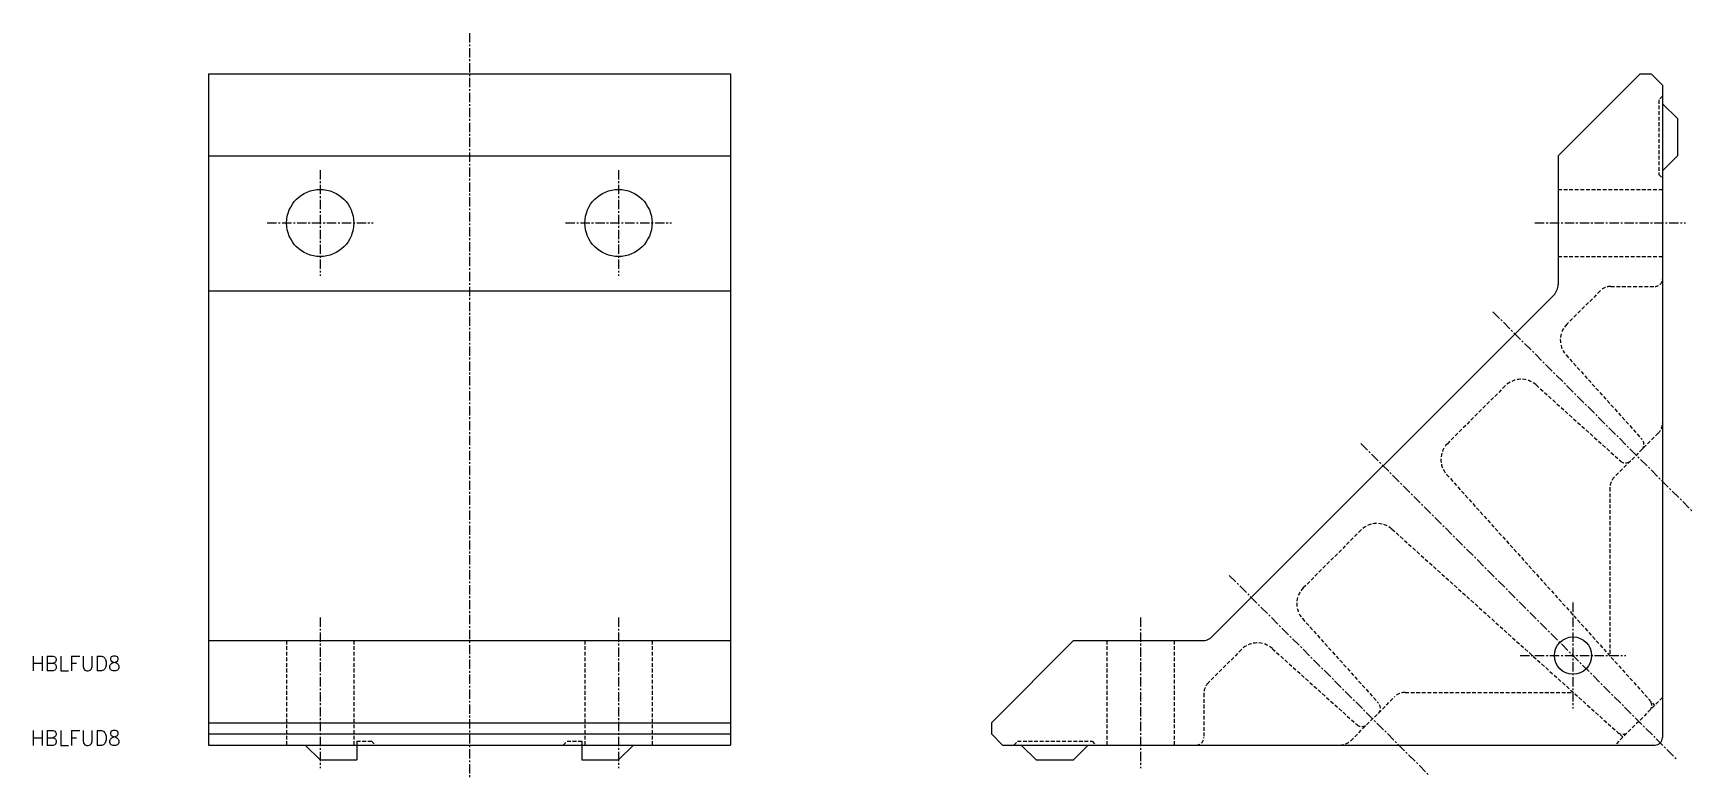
# Model space of a CAD drawing. Extents: x -58 to 164, y -65 to 35.
import ezdxf

# ---------------------------------------------------------------- set-up
doc = ezdxf.new("R2010")
doc.units = 0
doc.linetypes.add('CENTER', pattern=[2, 1.25, -0.25, 0.25, -0.25])
doc.linetypes.add('DASHED', pattern=[0.75, 0.5, -0.25])
doc.layers.get('0').update_dxf_attribs({"linetype": 'CONTINUOUS'})
doc.layers.add('CENTER', color=1, linetype='CENTER')
doc.styles.get("Standard").update_dxf_attribs({"font": 'txt.shx', "bigfont": 'bigfont.shx'})

msp = doc.modelspace()

# ---------------------------------------------------------------- linework, layer by layer
at = {"color": 7, "linetype": 'CONTINUOUS'}
for p, q in [((-35, 29.09), (-35, -60.91)), ((-35, 29.09), (35, 29.09)), ((35, 29.09), (35, -60.91)), ((157, 29.09), (146, 18.09)), ((157, 29.09), (158.5, 29.09)), ((158.5, 29.09), (160, 27.59)), ((160, 27.59), (160, -59.91)), ((160, 25.09), (162, 23.09)), ((162, 23.09), (162, 18.09)), ((-35, 18.09), (35, 18.09)), ((146, 18.09), (146, 0.83)), ((162, 18.09), (160, 16.09)), ((-35, 0), (35, 0)), ((145.41, -0.59), (99.67, -46.33)), ((-35, -46.91), (35, -46.91)), ((70, -57.91), (81, -46.91)), ((81, -46.91), (98.26, -46.91)), ((-35, -57.91), (35, -57.91)), ((-35, -59.41), (35, -59.41)), ((70, -57.91), (70, -59.41)), ((70, -59.41), (71.5, -60.91)), ((-35, -60.91), (35, -60.91)), ((-22, -60.91), (-20, -62.91)), ((-15.1, -60.91), (-15.1, -62.91)), ((15.1, -60.91), (15.1, -62.91)), ((20, -62.91), (22, -60.91)), ((71.5, -60.91), (159, -60.91)), ((74, -60.91), (76, -62.91)), ((81, -62.91), (83, -60.91)), ((-20, -62.91), (-15.1, -62.91)), ((15.1, -62.91), (20, -62.91)), ((76, -62.91), (81, -62.91))]:
    msp.add_line(p, q, dxfattribs=at)
at = {"color": 3, "linetype": 'DASHED'}
for p, q in [((160, 26.09), (159.5, 25.59)), ((159.5, 25.59), (159.5, 15.59)), ((159.5, 15.59), (160, 15.09)), ((146, 13.59), (160, 13.59)), ((146, 4.59), (160, 4.59)), ((151.66, 0), (147.18, -4.48)), ((153.07, 0.59), (159, 0.59)), ((147.07, -8.6), (157.26, -19.92)), ((138.92, -12.74), (131.15, -20.5)), ((143.05, -12.63), (154.37, -22.82)), ((159.41, -19.11), (153.54, -24.99)), ((131.05, -24.63), (158.94, -55.61)), ((152.95, -26.41), (152.95, -48.96)), ((119.59, -32.07), (111.83, -39.83)), ((123.72, -31.96), (154.7, -59.85)), ((111.72, -43.96), (121.91, -55.28)), ((-24.5, -46.91), (-24.5, -60.91)), ((-15.5, -46.91), (-15.5, -60.91)), ((15.5, -46.91), (15.5, -60.91)), ((24.5, -46.91), (24.5, -60.91)), ((85.5, -46.91), (85.5, -60.91)), ((94.5, -46.91), (94.5, -60.91)), ((103.56, -48.09), (99.09, -52.57)), ((107.69, -47.99), (119.01, -58.18)), ((98.5, -53.99), (98.5, -59.91)), ((118.2, -60.33), (124.08, -54.45)), ((125.49, -53.86), (148.04, -53.86)), ((160, -54.55), (153.64, -60.91)), ((-15.1, -60.41), (-15.1, -60.91)), ((-15.1, -60.41), (-13.1, -60.41)), ((-13.1, -60.41), (-12.6, -60.91)), ((12.6, -60.91), (13.1, -60.41)), ((13.1, -60.41), (15.1, -60.41)), ((15.1, -60.41), (15.1, -60.91)), ((73, -60.91), (73.5, -60.41)), ((73.5, -60.41), (83.5, -60.41)), ((83.5, -60.41), (84, -60.91))]:
    msp.add_line(p, q, dxfattribs=at)
at = {"color": 7, "linetype": 'CONTINUOUS'}
for centre, radius in [((-20, 9.09), 4.5), ((20, 9.09), 4.5), ((148, -48.91), 2.5)]:
    msp.add_circle(centre, radius, dxfattribs=at)
for centre, radius, start, end in [((144, 0.83), 2, 315, 0), ((98.26, -44.91), 2, 270, 315), ((159, -59.91), 1, 270, 0)]:
    msp.add_arc(centre, radius, start, end, dxfattribs=at)
at = {"color": 3, "linetype": 'DASHED'}
for centre, radius, start, end in [((153.07, -1.41), 2, 90, 135), ((159, 1.59), 1, 270, 0), ((149.3, -6.6), 3, 135, 222), ((141.04, -14.86), 3, 48, 135), ((158, -17.7), 2, 315, 0), ((156.52, -20.59), 1, 315, 42), ((133.28, -22.62), 3, 135, 222), ((155.03, -22.08), 1, 228, 315), ((154.95, -26.41), 2, 135, 180), ((121.71, -34.19), 3, 48, 135), ((113.95, -41.95), 3, 135, 222), ((105.68, -50.21), 3, 48, 135), ((100.5, -53.99), 2, 135, 180), ((121.17, -55.95), 1, 315, 42), ((125.49, -55.86), 2, 90, 135), ((157.56, -55.57), 1, 315, 42), ((97.5, -59.91), 1, 270, 0), ((119.68, -57.43), 1, 228, 315), ((154.66, -58.47), 1, 228, 315), ((116.79, -58.91), 2, 270, 315)]:
    msp.add_arc(centre, radius, start, end, dxfattribs=at)
at = {"layer": 'CENTER', "color": 1, "linetype": 'CENTER'}
for p, q in [((0, 34.54), (0, -65.44)), ((-20, 16.19), (-20, 1.99)), ((20, 16.19), (20, 1.99)), ((-27.1, 9.09), (-12.9, 9.09)), ((12.9, 9.09), (27.1, 9.09)), ((142.9, 9.09), (163.1, 9.09)), ((137.25, -2.81), (163.94, -29.49)), ((119.57, -20.49), (161.95, -62.86)), ((101.9, -38.16), (128.58, -64.85)), ((148, -41.81), (148, -56.01)), ((-20, -43.81), (-20, -64.01)), ((20, -43.81), (20, -64.01)), ((90, -43.81), (90, -64.01)), ((140.9, -48.91), (155.1, -48.91))]:
    msp.add_line(p, q, dxfattribs=at)

# ---------------------------------------------------------------- texts
at = {"color": 7, "linetype": 'CONTINUOUS'}
for p in [(-58.83, -50.97), (-58.83, -60.97)]:
    msp.add_text('HBLFUD8', height=2, dxfattribs=at).set_placement(p)

doc.saveas('drawing.dxf')
